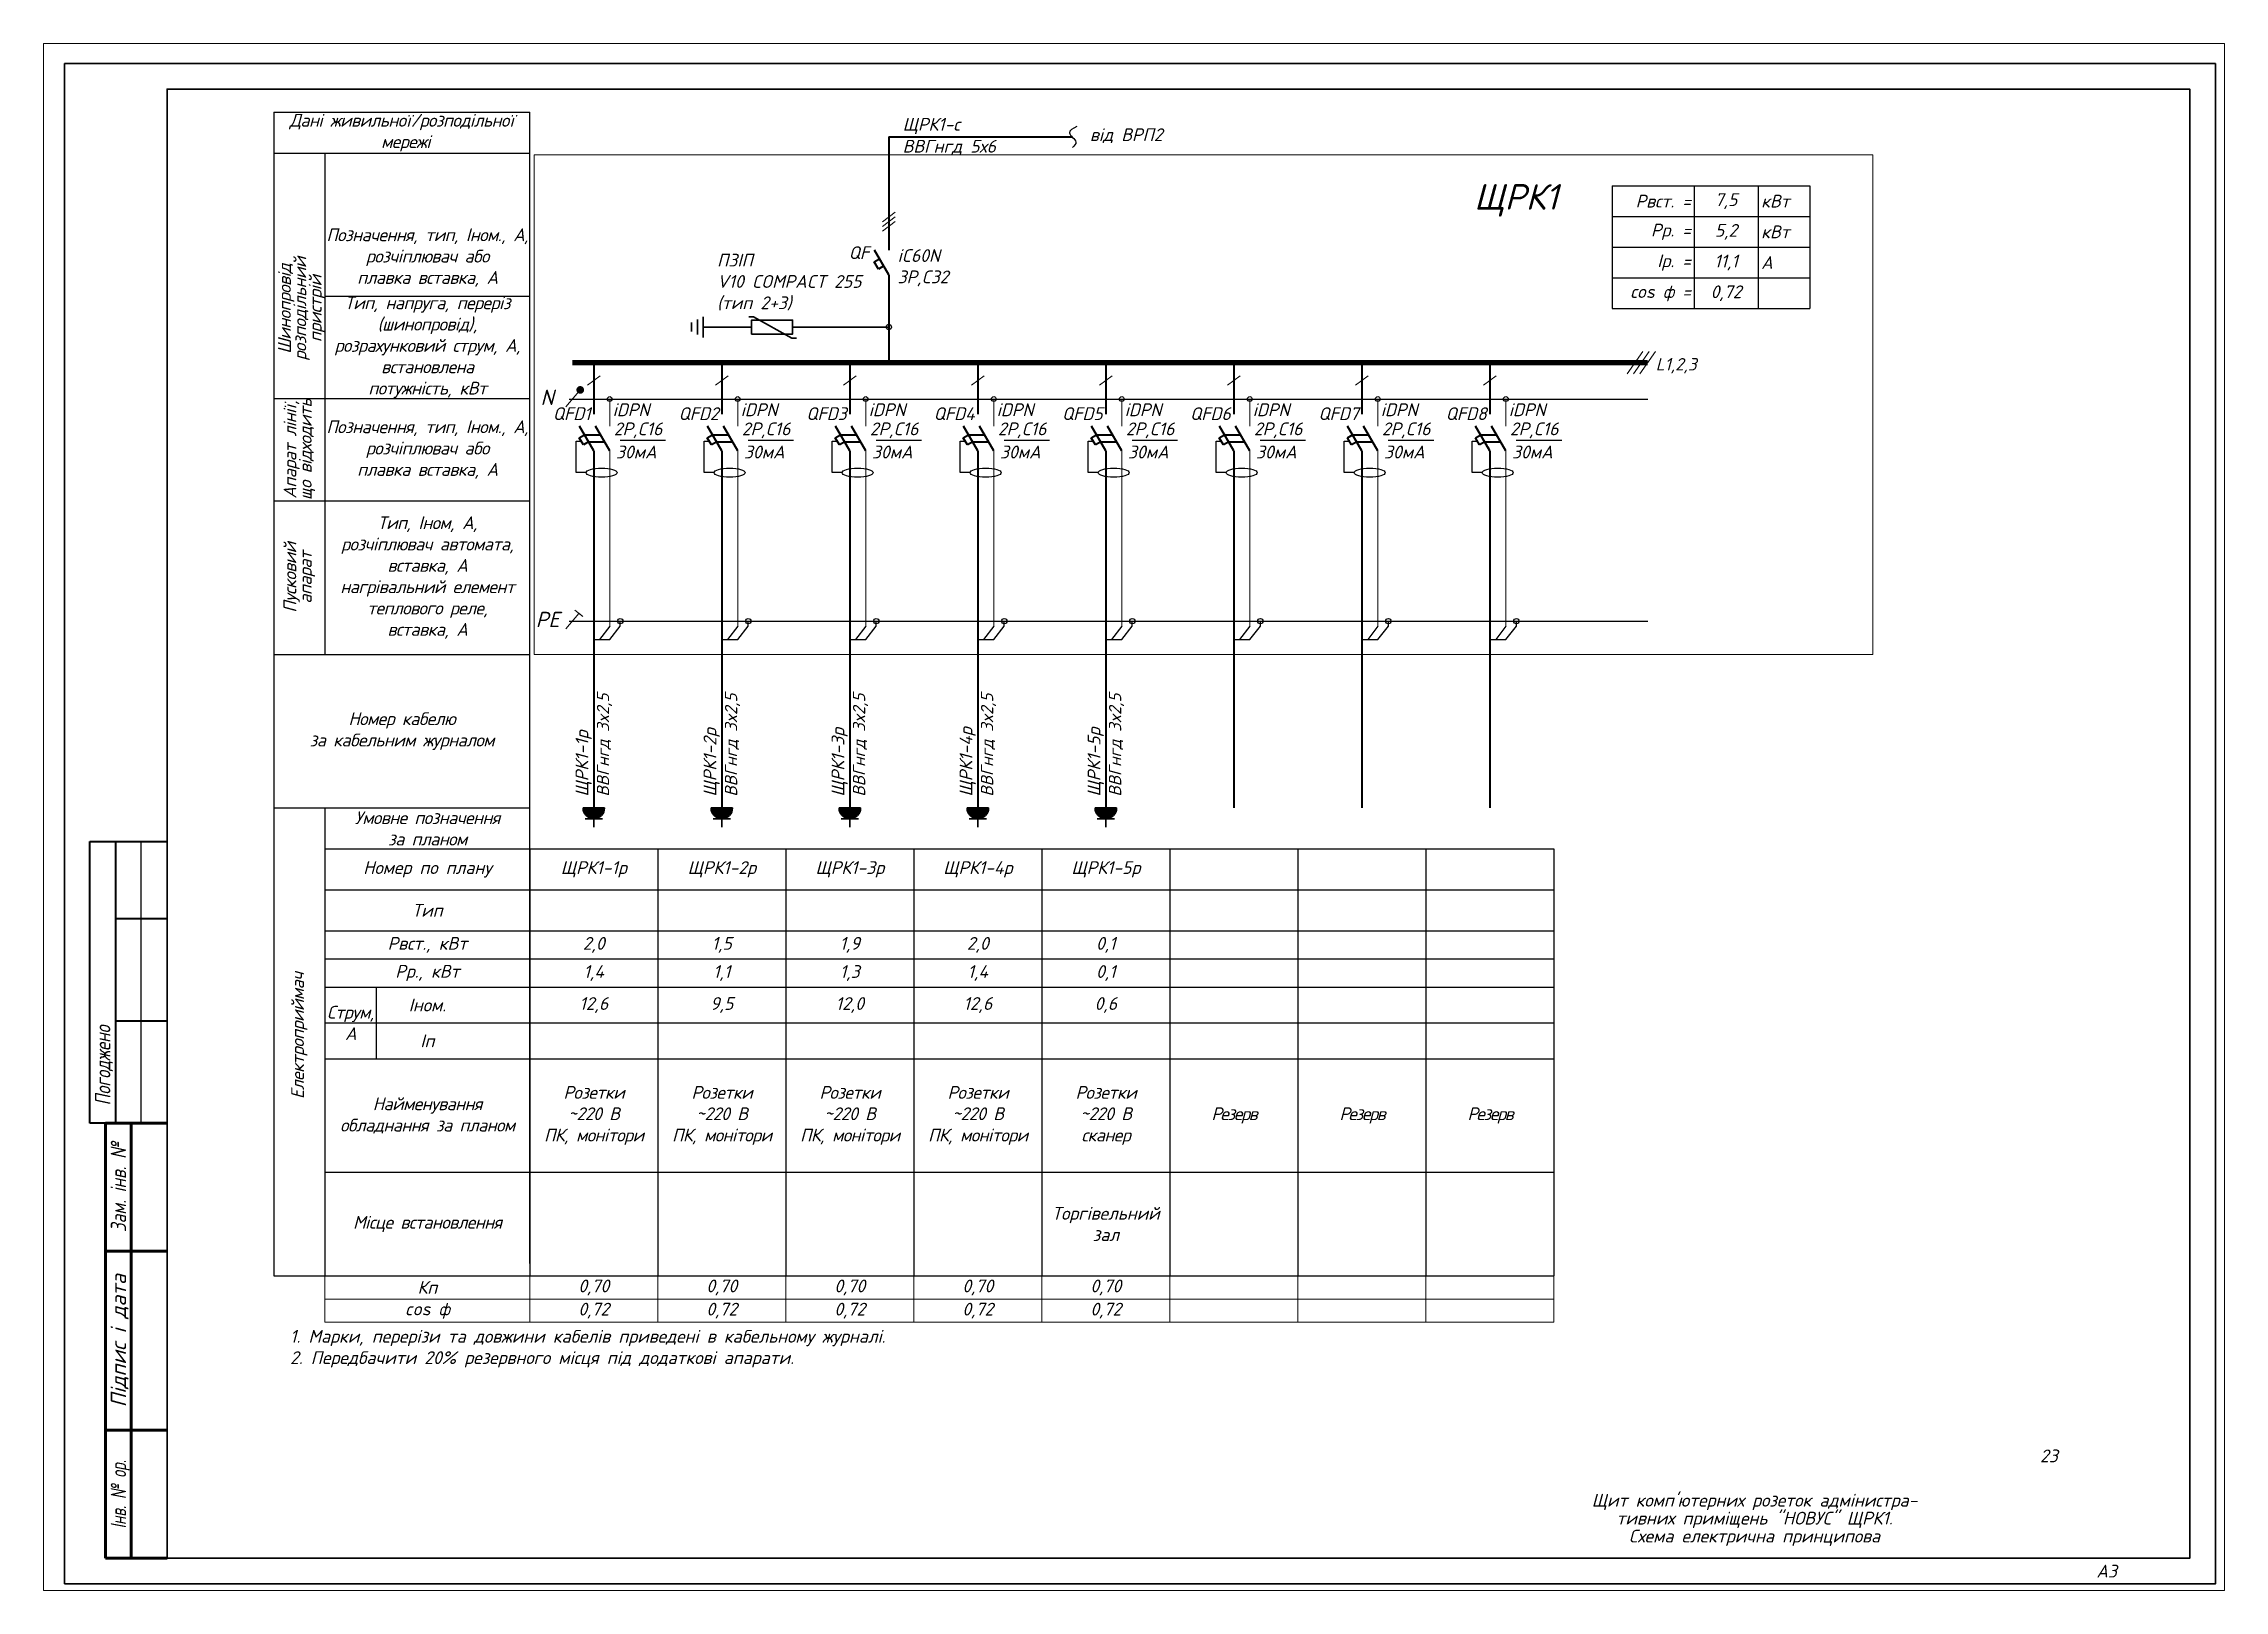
# Paper-space layout 'арк.23_ЩРК1_а3' of a CAD drawing. Header units: millimetres. Extents: x -4 to 422, y -1 to 301.
# The model-space entities are those that its viewports show. They can reach past a viewport. Long polylines and large blocks are cut down to what shows.
import ezdxf
from ezdxf.enums import TextEntityAlignment as Align

# ---------------------------------------------------------------- set-up
doc = ezdxf.new("R2010")
doc.units = ezdxf.units.MM
doc.linetypes.add('DASHDOTX2', pattern=[2, 1, -0.5, 0, -0.5])
doc.linetypes.add('DASHED', pattern=[9.525, 6.35, -3.175])
doc.layers.get('Defpoints').update_dxf_attribs({"color": 4})
doc.layers.add('Рамка внешняя', color=4, linetype='Continuous', lineweight=30, plot=False)
doc.layers.add('Схема', color=7, linetype='Continuous')
doc.styles.add('GOST 2.304', font='isocpeui.ttf')
doc.styles.add('ICO', font='isocpeui.ttf')
doc.styles.add('ГОСТ 2.304', font='isocpeui.ttf')
doc.styles.add('СГЕНЕРИР_СТИЛЬ_7', font='isocpeui.ttf')

# ---------------------------------------------------------------- blocks, each defined once
blk = doc.blocks.new('*T24')
at = {"color": 0, "linetype": 'ByBlock', "lineweight": -2, "transparency": 16777216}
for p, q in [((0, 0), (24000, 0)), ((0, 0), (0, -8340)), ((4000, 0), (4000, -8340)), ((6500, 0), (6500, -8340)), ((9000, 0), (9000, -8340)), ((11500, 0), (11500, -8340)), ((14000, 0), (14000, -8340)), ((16500, 0), (16500, -8340)), ((19000, 0), (19000, -8340)), ((21500, 0), (21500, -8340)), ((24000, 0), (24000, -8340)), ((0, -800), (24000, -800)), ((0, -1600), (24000, -1600)), ((0, -2150), (24000, -2150)), ((0, -2700), (24000, -2700)), ((0, -3400), (24000, -3400)), ((0, -4100), (24000, -4100)), ((0, -6315), (24000, -6315)), ((0, -8340), (24000, -8340))]:
    blk.add_line(p, q, dxfattribs=at)
at = {"layer": 'Defpoints', "color": 8, "linetype": 'ByBlock', "lineweight": 0, "transparency": 16777216}
for p, q in [((0, -8340), (0, -9247)), ((4000, -8340), (4000, -9247)), ((6500, -8340), (6500, -9247)), ((9000, -8340), (9000, -9247)), ((11500, -8340), (11500, -9247)), ((14000, -8340), (14000, -9247)), ((16500, -8340), (16500, -9247)), ((19000, -8340), (19000, -9247)), ((21500, -8340), (21500, -9247)), ((24000, -8340), (24000, -9247)), ((0, -8794), (24000, -8794)), ((0, -9247), (24000, -9247))]:
    blk.add_line(p, q, dxfattribs=at)
at = {"color": 0, "transparency": 16777216, "char_height": 250, "attachment_point": 5, "style": 'ГОСТ 2.304'}
for s, insert, width in [('Номер по плану', (2000, -400), 3880), ('ЩРК1-1р', (5250, -400), 2380), ('ЩРК1-2р', (7750, -400), 2380), ('ЩРК1-3р', (10250, -400), 2380), ('ЩРК1-4р', (12750, -400), 2380), ('ЩРК1-5р', (15250, -400), 2380), ('Тип', (2000, -1200), 3880), ('Рвст., кВт', (2000, -1875), 3880), ('2,0', (5250, -1875), 2380), ('1,5', (7750, -1875), 2380), ('1,9', (10250, -1875), 2380), ('2,0', (12750, -1875), 2380), ('0,1', (15250, -1875), 2380), ('Рр., кВт', (2000, -2425), 3880), ('Іном.', (2000, -3050), 3880), ('12,6', (5250, -3050), 2380), ('9,5', (7750, -3050), 2380), ('12,0', (10250, -3050), 2380), ('12,6', (12750, -3050), 2380), ('0,6', (15250, -3050), 2380), ('Іп', (2000, -3750), 3880), ('{\\T0.95;\\C7;Розетки \\P~220 В\\PПК, монітори}', (5250, -5208), 2380), ('{\\T0.95;\\C7;Розетки \\P~220 В\\PПК, монітори}', (7750, -5208), 2380), ('{\\T0.95;\\C7;Розетки \\P~220 В\\PПК, монітори}', (10250, -5208), 2380), ('{\\T0.95;\\C7;Розетки \\P~220 В\\PПК, монітори}', (12750, -5208), 2380), ('{\\T0.95;\\C7;Розетки \\P~220 В\\Pсканер}', (15250, -5208), 2380), ('{\\T0.95;\\C7;Найменування обладнання за планом}', (2000, -5208), 3880), ('{\\T0.85;\\C7;Резерв}', (17750, -5208), 2380), ('{\\T0.85;\\C7;Резерв}', (20250, -5208), 2380), ('{\\T0.85;\\C7;Резерв}', (22750, -5208), 2380), ('{\\T0.95;\\C7;Місце встановлення}', (2000, -7328), 3880), ('Торгівельний зал', (15250, -7328), 2380)]:
    blk.add_mtext(s, dxfattribs=dict(at, insert=insert, width=width))
at = {"color": 7, "true_color": 0xffffff, "transparency": 16777216, "char_height": 250, "attachment_point": 5, "style": 'ГОСТ 2.304'}
for s, insert, width in [('1,4', (5250, -2425), 2380), ('1,1', (7750, -2425), 2380), ('1,3', (10250, -2425), 2380), ('1,4', (12750, -2425), 2380), ('0,1', (15250, -2425), 2380), ('Кп', (2000, -8567), 3880), ('0,70', (5250, -8567), 2380), ('0,70', (7750, -8567), 2380), ('0,70', (10250, -8567), 2380), ('0,70', (12750, -8567), 2380), ('0,70', (15250, -8567), 2380), ('cos ф', (2000, -9020), 3880), ('0,72', (5250, -9020), 2380), ('0,72', (7750, -9020), 2380), ('0,72', (10250, -9020), 2380), ('0,72', (12750, -9020), 2380), ('0,72', (15250, -9020), 2380)]:
    blk.add_mtext(s, dxfattribs=dict(at, insert=insert, width=width))
blk = doc.blocks.new('*T25')
at = {"color": 0, "linetype": 'ByBlock', "lineweight": -2, "transparency": 16777216}
for p, q in [((0, 0), (3860, 0)), ((0, 0), (0, -2400)), ((1600, 0), (1600, -2400)), ((2850, 0), (2850, -2400)), ((3860, 0), (3860, -2400)), ((0, -600), (3860, -600)), ((0, -1200), (3860, -1200)), ((0, -1800), (3860, -1800)), ((0, -2400), (1600, -2400)), ((2850, -2400), (3860, -2400))]:
    blk.add_line(p, q, dxfattribs=at)
at = {"color": 0, "lineweight": -2, "transparency": 16777216}
blk.add_line((1600, -2400), (2850, -2400), dxfattribs=at)
at = {"color": 0, "transparency": 16777216, "char_height": 250, "style": 'ГОСТ 2.304'}
for s, insert, width, attachment_point in [('Рвст. =', (1540, -300), 1480, 6), ('7,5', (2225, -300), 1130, 5), ('кВт', (2910, -300), 890, 4), ('Рр. =', (1540, -900), 1480, 6), ('5,2', (2225, -900), 1130, 5), ('кВт', (2910, -900), 890, 4), ('Ір. =', (1540, -1500), 1480, 6), ('11,1', (2225, -1500), 1130, 5), ('А', (2910, -1500), 890, 4), ('сos ф =', (1540, -2100), 1480, 6), ('0,72', (2225, -2100), 1130, 5)]:
    blk.add_mtext(s, dxfattribs=dict(at, insert=insert, width=width, attachment_point=attachment_point))
blk = doc.blocks.new('*U159')
at = {"color": 0, "lineweight": 40}
for p, q in [((0, 0), (0, -1005)), ((0, -1720), (-280, -1240)), ((311, -1720), (31, -1240)), ((-284, -1468), (-180, -1408)), ((-204, -1607), (-284, -1468)), ((-100, -1547), (-204, -1607)), ((-181, -1409), (130, -1409)), ((-100, -1547), (210, -1547))]:
    blk.add_line(p, q, dxfattribs=at)
at = {"color": 0, "lineweight": 13}
blk.add_line((-124, -441), (124, -256), dxfattribs=at)
at = {"color": 0, "lineweight": 9}
for p, q in [((311, -711), (311, -1240)), ((311, -2461), (311, -1720)), ((311, -2941), (311, -2461)), ((311, -5151), (311, -2941))]:
    blk.add_line(p, q, dxfattribs=at)
blk.add_line((516, -1512), (1402, -1512))
at = {"lineweight": 40}
for p, q in [((0, -1720), (0, -2226)), ((0, -2226), (0, -2941)), ((0, -2941), (0, -4529))]:
    blk.add_line(p, q, dxfattribs=at)
at = {"color": 0}
blk.add_lwpolyline([(-151, -2149), (-346, -2149), (-346, -1537), (-244, -1537)], dxfattribs=at)
blk.add_circle((311, -711), 46.3, dxfattribs=at)
blk.add_ellipse((153, -2149), major_axis=(-304, 0), ratio=0.29336, dxfattribs=at)
at = {"color": 0, "lineweight": 40}
blk.add_point((-37, -1659), dxfattribs=at)
at = {"lineweight": 50, "style": 'ГОСТ 2.304'}
for tag, p in [('ТYPE', (369, -1046)), ('CURRENT', (391, -1419)), ('D_CURRENT', (432, -1871))]:
    blk.add_attdef(tag, p, '', height=250, dxfattribs=at)
at = {"style": 'ГОСТ 2.304'}
blk.add_attdef('QF', text='', height=250, dxfattribs=at).set_placement((-61, -997), align=Align.MIDDLE_RIGHT)
blk = doc.blocks.new('*U4')
h = blk.add_hatch(color=256)
h.dxf.hatch_style = 1
h.paths.add_polyline_path([(175, 0, 1), (-175, 0)])
at = {"color": 0, "linetype": 'Continuous', "lineweight": 30}
for p, q in [((175, 0), (-175, 0)), ((140, 175), (-140, 175)), ((0, 175), (0, 315)), ((0, 175), (0, 315)), ((0, 175), (0, 315))]:
    blk.add_line(p, q, dxfattribs=at)
blk.add_arc((0, 0), 175, 0, 180, dxfattribs=at)
blk = doc.blocks.new('*U8')
at = {"lineweight": 40}
for p, q in [((4.94, 90), (4.94, 145)), ((4.94, 145), (19.94, 145)), ((9.94, 145), (9.94, 90)), ((9.94, 130), (19.94, 130)), ((9.94, 110), (19.94, 110)), ((19.94, 90), (4.94, 90))]:
    blk.add_line(p, q, dxfattribs=at)
at = {"lineweight": 25}
blk.add_line((14.94, 90), (14.94, 145), dxfattribs=at)
at = {"linetype": 'Continuous', "lineweight": 60}
for p, q in [((8, 5), (8, 90)), ((8, 90), (20, 90)), ((13, 5), (13, 90)), ((8, 65), (20, 65)), ((8, 30), (20, 30)), ((20, 5), (8, 5))]:
    blk.add_line(p, q, dxfattribs=at)
at = {"lineweight": 30, "ltscale": 100}
blk.add_lwpolyline([(20, 5), (415, 5), (415, 292), (20, 292)], close=True, dxfattribs=at)
at = {"layer": 'Рамка внешняя', "ltscale": 100}
blk.add_lwpolyline([(0, 0), (420, 0), (420, 297), (0, 297)], close=True, dxfattribs=at)
at = {"linetype": 'Continuous', "lineweight": 25, "style": 'СГЕНЕРИР_СТИЛЬ_7'}
for s, width, p in [('Погоджено', 0.8, (7.44, 101.27)), ('Зам. інв. №', 0.8, (10.5, 77.5)), ('Інв. № ор.', 0.7, (10.5, 17.5))]:
    blk.add_text(s, height=3, rotation=90, dxfattribs=dict(at, width=width)).set_placement(p, align=Align.MIDDLE_CENTER)
blk.add_text('Підпис і дата', height=3, rotation=90, dxfattribs=at).set_placement((10.5, 47.5), align=Align.MIDDLE_CENTER)
at = {"layer": 'Схема', "linetype": 'Continuous', "style": 'ГОСТ 2.304'}
blk.add_text('А3', height=2.5, dxfattribs=at).set_placement((396.77, 1.24))

msp = doc.modelspace()

# ---------------------------------------------------------------- linework, layer by layer
at = {"color": 7, "ltscale": 200}
for p, q in [((84006, 33070), (89006, 33070)), ((84006, 33070), (84006, 10340)), ((89006, 10580), (89006, 33070)), ((84006, 32270), (89006, 32270)), ((85006, 32270), (85006, 27480)), ((85006, 29480), (89006, 29480)), ((84006, 27480), (89006, 27480)), ((85006, 27480), (85006, 25480)), ((84006, 25480), (89006, 25480)), ((85006, 25480), (85006, 22480)), ((84006, 22480), (89006, 22480)), ((84006, 19480), (89006, 19480)), ((85006, 19480), (85006, 10580)), ((85006, 18680), (89006, 18680)), ((85006, 17880), (89006, 17880)), ((85006, 17080), (89006, 17080)), ((85006, 15980), (89006, 15980)), ((86006, 15980), (86006, 14580)), ((86006, 15280), (89006, 15280)), ((85006, 14580), (89006, 14580)), ((84006, 10340), (85006, 10340))]:
    msp.add_line(p, q, dxfattribs=at)
at = {"lineweight": 40, "ltscale": 200}
for p, q in [((96018, 32591), (99597, 32591)), ((96018, 32591), (96018, 30374)), ((90256, 23650), (90256, 19480)), ((92756, 23650), (92756, 19480)), ((95256, 23650), (95256, 19480)), ((97756, 23650), (97756, 19480)), ((100256, 23650), (100256, 19480)), ((102756, 23650), (102756, 19480)), ((105256, 23650), (105256, 19480)), ((107756, 23650), (107756, 19480))]:
    msp.add_line(p, q, dxfattribs=at)
at = {"color": 0, "lineweight": 13, "ltscale": 200}
for p, q in [((95894, 30932), (96142, 31117)), ((95894, 30840), (96142, 31025)), ((95894, 30749), (96142, 30934))]:
    msp.add_line(p, q, dxfattribs=at)
at = {"color": 0, "lineweight": 40, "ltscale": 200}
for p, q in [((96018, 29894), (95738, 30374)), ((95734, 30146), (95838, 30206)), ((95814, 30007), (95734, 30146)), ((95918, 30067), (95814, 30007)), ((96018, 29894), (96018, 28179))]:
    msp.add_line(p, q, dxfattribs=at)
at = {"color": 7, "lineweight": 30, "ltscale": 300}
for p, q in [((93376, 29074, 0), (93287, 29074, 0)), ((94126, 28660, 0), (93376, 29074, 0)), ((93337, 28873, 0), (92394, 28873, 0)), ((94216, 28660, 0), (94126, 28660, 0)), ((94137, 28873, 0), (96018, 28873, 0))]:
    msp.add_line(p, q, dxfattribs=at)
at = {"lineweight": 15, "ltscale": 200}
for p, q in [((110743, 28398), (110437, 27961)), ((110867, 28398), (110561, 27961)), ((110991, 28398), (110685, 27961))]:
    msp.add_line(p, q, dxfattribs=at)
at = {"color": 0, "linetype": 'DASHDOTX2', "ltscale": 200}
for p, q in [((89774, 27468), (110838, 27468)), ((89774, 23129), (110838, 23129))]:
    msp.add_line(p, q, dxfattribs=at)
at = {"color": 0, "ltscale": 200}
for p, q in [((90567, 23028), (90369, 22769)), ((90570, 22769), (90773, 23029)), ((90773, 23029), (90773, 23129)), ((93067, 23028), (92869, 22769)), ((93070, 22769), (93273, 23029)), ((93273, 23029), (93273, 23129)), ((95567, 23028), (95369, 22769)), ((95570, 22769), (95773, 23029)), ((95773, 23029), (95773, 23129)), ((98067, 23028), (97869, 22769)), ((98070, 22769), (98273, 23029)), ((98273, 23029), (98273, 23129)), ((100567, 23028), (100369, 22769)), ((100570, 22769), (100773, 23029)), ((100773, 23029), (100773, 23129)), ((103067, 23028), (102869, 22769)), ((103070, 22769), (103273, 23029)), ((103273, 23029), (103273, 23129)), ((105567, 23028), (105369, 22769)), ((105570, 22769), (105773, 23029)), ((105773, 23029), (105773, 23129)), ((108067, 23028), (107869, 22769)), ((108070, 22769), (108273, 23029)), ((108273, 23029), (108273, 23129)), ((90247, 22769), (90570, 22769)), ((92747, 22769), (93070, 22769)), ((95247, 22769), (95570, 22769)), ((97747, 22769), (98070, 22769)), ((100247, 22769), (100570, 22769)), ((102747, 22769), (103070, 22769)), ((105247, 22769), (105570, 22769)), ((107747, 22769), (108070, 22769))]:
    msp.add_line(p, q, dxfattribs=at)
at = {"linetype": 'DASHED', "lineweight": 18, "ltscale": 50}
msp.add_lwpolyline([(89095, 32240), (115233, 32240), (115233, 22480), (89095, 22480)], close=True, dxfattribs=at)
at = {"color": 7, "lineweight": 30, "ltscale": 100, "elevation": 0}
for points in [[(92167, 28784), (92167, 28961)], [(92280, 28727), (92280, 29019)], [(92394, 28669), (92394, 29076)]]:
    msp.add_lwpolyline(points, dxfattribs=at)
msp.add_lwpolyline([(93337, 28736), (93337, 29010), (94137, 29010), (94137, 28736)], close=True, dxfattribs=at)
at = {"color": 0, "lineweight": 40, "ltscale": 50, "const_width": 100}
msp.add_lwpolyline([(89836, 28179), (110838, 28179)], dxfattribs=at)
at = {"lineweight": 9, "ltscale": 50, "const_width": 75}
msp.add_lwpolyline([(89954, 27646, 1), (90029, 27646, 1)], format="xyb", close=True, dxfattribs=at)
at = {"lineweight": 20, "ltscale": 50}
for points in [[(89966, 27618), (89709, 27318)], [(89965, 23280), (89709, 22980)], [(89962, 23283), (90043, 23219), (89888, 23341)]]:
    msp.add_lwpolyline(points, dxfattribs=at)
at = {"color": 0}
for centre in [(96018, 28873, 0), (90773, 23129), (93273, 23129), (95773, 23129), (98273, 23129), (100773, 23129), (103273, 23129), (105773, 23129), (108273, 23129)]:
    msp.add_circle(centre, 51.8, dxfattribs=at)
msp.add_spline([(99687, 32789), (99543, 32666), (99671, 32486), (99607, 32379)], degree=3)

# ---------------------------------------------------------------- block references
at = {"xscale": 100, "yscale": 100, "zscale": 100}
msp.add_blockref('*U8', (79923, 4322), dxfattribs=at)
for name, p in [('*T25', (110143, 31634)), ('*T24', (85006, 18680))]:
    msp.add_blockref(name, p)
at = {"lineweight": 50}
for p, values in [((90256, 28179), {'QF': 'QFD1', 'ТYPE': 'iDPN', 'CURRENT': '2P,C16', 'D_CURRENT': '30мА'}), ((92756, 28179), {'QF': 'QFD2', 'ТYPE': 'iDPN', 'CURRENT': '2P,C16', 'D_CURRENT': '30мА'}), ((95256, 28179), {'QF': 'QFD3', 'ТYPE': 'iDPN', 'CURRENT': '2P,C16', 'D_CURRENT': '30мА'}), ((97756, 28179), {'QF': 'QFD4', 'ТYPE': 'iDPN', 'CURRENT': '2P,C16', 'D_CURRENT': '30мА'}), ((100256, 28179), {'QF': 'QFD5', 'ТYPE': 'iDPN', 'CURRENT': '2P,C16', 'D_CURRENT': '30мА'}), ((102756, 28179), {'QF': 'QFD6', 'ТYPE': 'iDPN', 'CURRENT': '2P,C16', 'D_CURRENT': '30мА'}), ((105256, 28179), {'QF': 'QFD7', 'ТYPE': 'iDPN', 'CURRENT': '2P,C16', 'D_CURRENT': '30мА'}), ((107756, 28179), {'QF': 'QFD8', 'ТYPE': 'iDPN', 'CURRENT': '2P,C16', 'D_CURRENT': '30мА'})]:
    msp.add_blockref('*U159', p, dxfattribs=at).add_auto_attribs(values)
at = {"xscale": -1.2, "yscale": 1.2, "zscale": 1.2, "rotation": 180}
for p in [(90256, 19480), (92756, 19480), (95256, 19480), (97756, 19480), (100256, 19480)]:
    msp.add_blockref('*U4', p, dxfattribs=at)

# ---------------------------------------------------------------- texts
at = {"color": 0, "lineweight": 40, "style": 'GOST 2.304'}
msp.add_text('ЩРК1', height=500, dxfattribs=at).set_placement((107446, 31167))
at = {"color": 0, "lineweight": 9, "style": 'ICO'}
for s, height, p in [('L1,2,3', 243.1, (110994, 28026)), ('N', 300, (89216, 27350)), ('PE', 300, (89123, 23011))]:
    msp.add_text(s, height=height, dxfattribs=at).set_placement(p)
at = {"color": 7, "linetype": 'Continuous', "char_height": 250, "style": 'ГОСТ 2.304'}
for s, insert, width, attachment_point in [('{\\T0.95;Дані живильної/розподільної\\P мережі}', (86506, 32670), 5000, 5), ('{\\T0.95;Позначення, тип, Iном., А, розчіплювач або \\Pплавка вставка, А}', (87006, 30230), 4000, 5), ('{\\C256;ПЗІП\\PV10 COMPACT 255\\P(тип 2+3)}', (92663, 29752), 4000, 4), ('{\\T0.95;Тип, напруга, переріз (шинопровід), розрахунковий струм, А, встановлена \\Pпотужність, кВт}', (87006, 28480), 4000, 5), ('{\\T0.95;Позначення, тип, Iном., А, розчіплювач або \\Pплавка вставка, А}', (87006, 26480), 4000, 5), ('{\\T0.95;Тип, Iном, А,\\Pрозчіплювач автомата,\\Pвставка, А\\Pнагрівальний елемент теплового реле,\\Pвставка, А}', (87006, 23980), 4000, 5), ('{\\T0.95;Номер кабелю \\Pза кабельним журналом}', (86506, 20980), 5000, 5), ('{\\T0.95;Умовне позначення \\Pза планом}', (87006, 19080), 4000, 5), ('{\\T0.95;Струм, А}', (85506, 15280), 1000, 5)]:
    msp.add_mtext(s, dxfattribs=dict(at, insert=insert, width=width, attachment_point=attachment_point))
at = {"linetype": 'Continuous', "char_height": 250, "width": 4000, "attachment_point": 4, "style": 'ГОСТ 2.304'}
for s, insert in [('{\\C7;ЩРК1-с}', (96287, 32801)), ('\\pt3000;ВВГнгд 5х6', (96287, 32386)), ('{\\C7;від ВРП2}', (99944, 32612))]:
    msp.add_mtext(s, dxfattribs=dict(at, insert=insert))
at = {"color": 7, "linetype": 'Continuous', "char_height": 250, "attachment_point": 5, "rotation": 90, "line_spacing_factor": 0.72, "style": 'ГОСТ 2.304'}
for s, insert, width in [('{\\T0.95;Шинопровід\\Pрозподільний \\Pпристрій}', (84550, 29230), 3500), ('{\\T0.95;Апарат лінії, що відходить}', (84506, 26480), 2000), ('{\\T0.95;Пусковий \\Pапарат}', (84506, 23980), 3000), ('{\\T0.95;Електроприймач}', (84506, 15030), 8900)]:
    msp.add_mtext(s, dxfattribs=dict(at, insert=insert, width=width))
at = {"color": 1, "linetype": 'Continuous', "char_height": 250, "attachment_point": 4, "style": 'ГОСТ 2.304'}
for s, insert, width in [('{\\C7;QF}', (95234, 30327), 562.36), ('{\\C7;iC60N\\P3P,C32}', (96189, 30033), 4000)]:
    msp.add_mtext(s, dxfattribs=dict(at, insert=insert, width=width))
at = {"color": 7, "linetype": 'Continuous', "char_height": 250, "width": 4000, "attachment_point": 4, "rotation": 90, "style": 'ГОСТ 2.304'}
for s, insert in [('{\\C256;ЩРК1-1р\\P\\H0.95833x;ВВГнгд 3x2,5}', (90256, 19701)), ('{\\C256;ЩРК1-2р\\P\\H0.95833x;ВВГнгд 3x2,5}', (92756, 19701)), ('{\\C256;ЩРК1-3р\\P\\H0.95833x;ВВГнгд 3x2,5}', (95256, 19701)), ('{\\C256;ЩРК1-4р\\P\\H0.95833x;ВВГнгд 3x2,5}', (97756, 19701)), ('{\\C256;ЩРК1-5р\\P\\H0.95833x;ВВГнгд 3x2,5}', (100256, 19701))]:
    msp.add_mtext(s, dxfattribs=dict(at, insert=insert))
at = {"lineweight": 15, "insert": (84325, 9283), "char_height": 250, "width": 14539.48, "attachment_point": 1, "style": 'ГОСТ 2.304'}
msp.add_mtext('{\\C7;1. Марки, перерізи та довжини кабелів приведені в кабельному журналі}.\\P{\\C7;2. Передбачити 20% резервного місця під додаткові апарати.}', dxfattribs=at)
at = {"linetype": 'Continuous', "lineweight": 25, "char_height": 250, "attachment_point": 5, "line_spacing_factor": 0.84, "style": 'GOST 2.304'}
for s, insert, width in [('{\\C7;23}', (118673, 6822), 1500), ('{\\C7;Щит комп\'ютерних розеток адмінистра- тивних приміщень "НОВУС" ЩРК1. \\PСхема електрична принципова }', (112923, 5572), 7000)]:
    msp.add_mtext(s, dxfattribs=dict(at, insert=insert, width=width))

psp = doc.layouts.new('арк.23_ЩРК1_а3')

# ---------------------------------------------------------------- viewports
at = {"layer": 'Defpoints'}
psp.add_viewport(center=(208.84, 149.86), size=(425.87, 302.1647), view_center_point=(100805.48, 19302.46), view_height=30216.489, dxfattribs=at)

doc.saveas('drawing.dxf')
